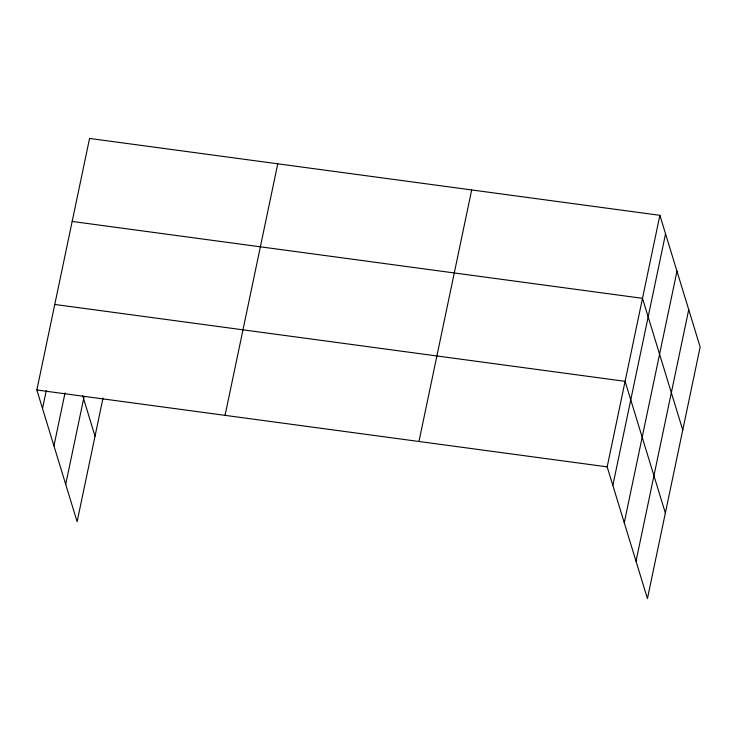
<?xml version="1.0" encoding="UTF-8"?>
<svg xmlns="http://www.w3.org/2000/svg" width="737" height="737" viewBox="0 0 737 737"><rect width="100%" height="100%" fill="white"/><g stroke="black" fill="none" stroke-linecap="round" stroke-linejoin="round"><path stroke-width="1.11" d="M103.033 398.017L77.118 521.685L36.85 389.984L89.564 138.436L659.882 215.315L700.15 347.016L647.436 598.564L607.177 466.862L659.882 215.315M42.516 408.519L46.293 390.509M53.939 445.867L65.022 392.968M65.704 484.338L84.092 396.57M225.061 415.355L277.766 163.807M418.966 441.491L471.68 189.943M612.843 485.397L665.548 233.85M624.257 522.745L676.971 271.198M636.022 561.216L688.736 309.678M72.162 221.441L642.489 298.328L682.757 430.03M54.768 304.455L625.096 381.333L665.364 513.044M36.85 389.984L607.177 466.862M82.608 395.52L95.036 436.157"/></g></svg>
